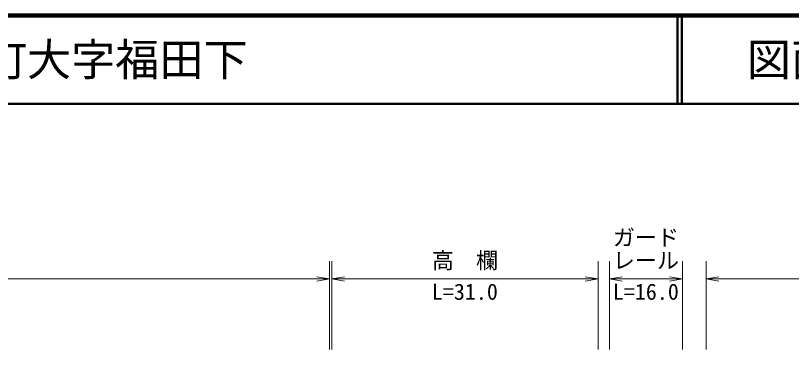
# Model space of a CAD drawing. Units: millimetres, scale not verified. Extents: x 40000 to 680000, y 20000 to 380000.
# Drawn here: x 433728 to 521680, y 342141 to 380000 of the extents above; entities that cross this region are included whole.
import ezdxf
from ezdxf.enums import TextEntityAlignment as Align

# ---------------------------------------------------------------- set-up
doc = ezdxf.new("R2010")
doc.units = ezdxf.units.MM
doc.header["$LTSCALE"] = 1000
for name, color, linetype, lineweight in [('M-STR-STR3', 7, 'Continuous', 13), ('M-TTL', 2, 'Continuous', 140), ('M-TTL-LINE', 7, 'Continuous', 50)]:
    doc.layers.add(name, color=color, linetype=linetype, lineweight=lineweight)
doc.layers.add('M-TTL-TXT', color=7, linetype='Continuous')
doc.styles.add('ＭＳ ゴシック', font='')
doc.styles.get('ＭＳ ゴシック').set_extended_font_data('MS Gothic')

# ---------------------------------------------------------------- blocks, each defined once
blk = doc.blocks.new('open_arrow')
at = {"color": 0, "linetype": 'Continuous', "lineweight": -2}
blk.add_lwpolyline([(7.5, 1.25), (0, 0), (7.5, -1.25)], dxfattribs=at)

msp = doc.modelspace()

# ---------------------------------------------------------------- linework, layer by layer
at = {"layer": 'M-STR-STR3'}
for p, q in [((469318, 342141), (469318, 352141)), ((469584, 342141), (469584, 352141)), ((499756, 342141), (499756, 352141)), ((501043, 342141), (501043, 352141)), ((509316, 342141), (509316, 352141)), ((511992, 342141), (511992, 352141)), ((469318, 350141), (284115, 350141)), ((499756, 350141), (469584, 350141)), ((509316, 350141), (501043, 350141)), ((556817, 350141), (511992, 350141))]:
    msp.add_line(p, q, dxfattribs=at)
at = {"layer": 'M-TTL'}
msp.add_line((680000, 380000), (40000, 380000), dxfattribs=at)
at = {"layer": 'M-TTL-LINE'}
for p, q in [((508747, 380000), (508747, 370000)), ((509247, 380000), (509247, 370000)), ((40000, 370000), (680000, 370000))]:
    msp.add_line(p, q, dxfattribs=at)

# ---------------------------------------------------------------- block references
at = {"layer": 'M-STR-STR3', "xscale": 193, "yscale": 193, "rotation": 180}
for p in [(469318, 350141), (499756, 350141), (509316, 350141)]:
    msp.add_blockref('open_arrow', p, dxfattribs=at)
at = {"layer": 'M-STR-STR3', "xscale": 193, "yscale": 193}
for p in [(469584, 350141), (501043, 350141), (511992, 350141)]:
    msp.add_blockref('open_arrow', p, dxfattribs=at)

# ---------------------------------------------------------------- texts
at = {"layer": 'M-STR-STR3', "style": 'ＭＳ ゴシック'}
for s, p in [('ガード', (501429, 353368)), ('高\u3000欄', (480920, 350771)), ('レール', (501429, 350771)), ('L=31.0', (480920, 347224)), ('L=16.0', (501429, 347224))]:
    msp.add_text(s, height=1833, dxfattribs=at).set_placement(p, align=Align.BOTTOM_LEFT)
at = {"layer": 'M-TTL-TXT', "style": 'ＭＳ ゴシック'}
msp.add_text('阿武郡阿武町大字福田下', height=3666, dxfattribs=at).set_placement((405024, 375000), align=Align.MIDDLE_LEFT)
msp.add_text('図面番号', height=3666, dxfattribs=at).set_placement((526622, 375000), align=Align.MIDDLE_CENTER)

doc.saveas('drawing.dxf')
